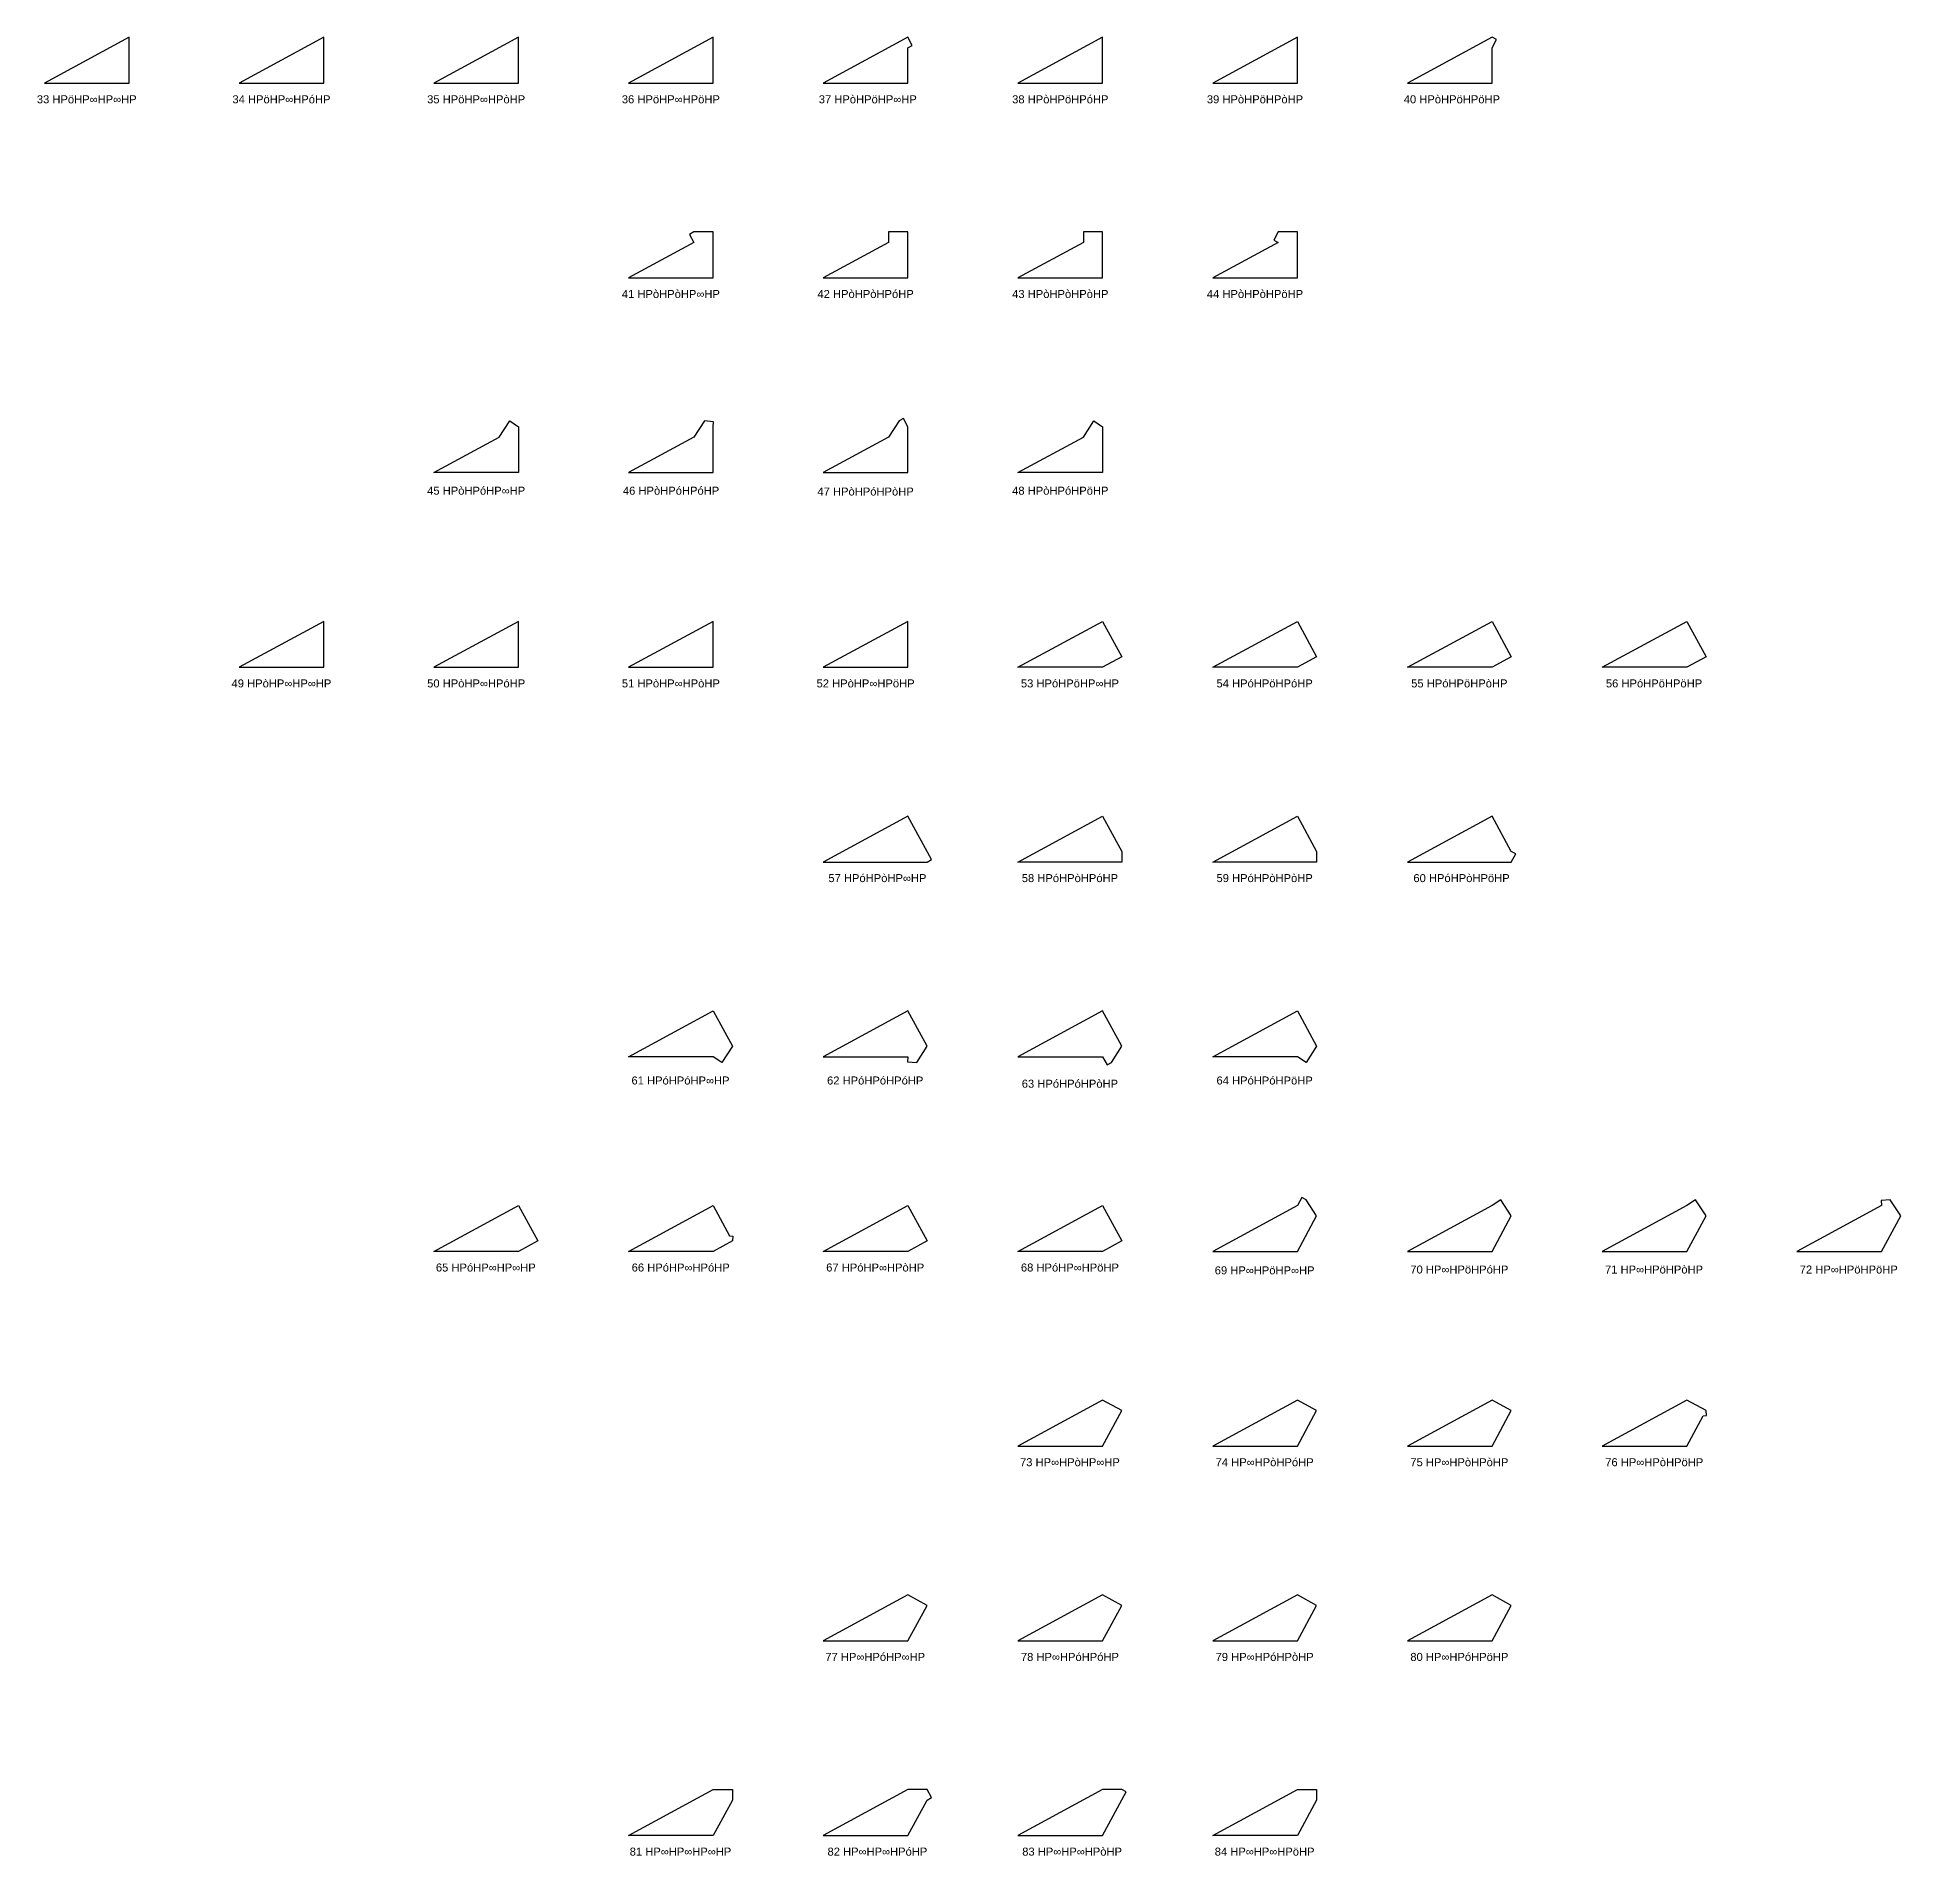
# Model space of a CAD drawing. Header units: millimetres. Extents: x 915202 to 1524453, y -2147646 to 62068.
# Drawn here: x 1269414 to 1524453, y -463024 to -214134 of the extents above; entities that cross this region are included whole.
import ezdxf
from ezdxf.enums import TextEntityAlignment as Align

# ---------------------------------------------------------------- set-up
doc = ezdxf.new("R2010")
doc.units = ezdxf.units.MM
doc.styles.add('Arial', font='arial_0.ttf')

msp = doc.modelspace()

# ---------------------------------------------------------------- linework, layer by layer
for points in [[(1270392, -220422), (1281979, -220422), (1281979, -214134)], [(1297040, -220422), (1308628, -220422), (1308628, -214134)], [(1323689, -220422), (1335276, -220422), (1335276, -214134)], [(1350338, -220422), (1361925, -220422), (1361925, -214134)], [(1389173, -215239), (1388574, -214134), (1376986, -220422), (1388574, -220422), (1388574, -215565)], [(1415222, -214134), (1403635, -220422), (1415222, -220422)], [(1441871, -214134), (1430284, -220422), (1441871, -220422)], [(1468520, -214134), (1456932, -220422), (1468520, -220422), (1468520, -215565), (1469119, -214459)], [(1358689, -241108), (1359289, -242213), (1350338, -247071), (1361925, -247071), (1361925, -240783), (1359289, -240783)], [(1385937, -242213), (1376986, -247071), (1388574, -247071), (1388574, -240783), (1385937, -240783)], [(1412586, -242213), (1403635, -247071), (1415222, -247071), (1415222, -240783), (1412586, -240783)], [(1439235, -242213), (1430284, -247071), (1441871, -247071), (1441871, -240783), (1439235, -240783), (1438635, -241888)], [(1335276, -267431), (1335276, -273720), (1323689, -273720), (1332640, -268862), (1334077, -266652)], [(1360725, -266652), (1359289, -268862), (1350338, -273720), (1361925, -273720), (1361925, -267431), (1361979, -266751)], [(1387374, -266652), (1385937, -268862), (1376986, -273720), (1388574, -273720), (1388574, -267431), (1387974, -266326)], [(1415222, -267431), (1415222, -273720), (1403635, -273720), (1412586, -268862), (1414023, -266652)], [(1308628, -294080), (1297040, -300368), (1308628, -300368)], [(1335276, -294080), (1323689, -300368), (1335276, -300368)], [(1361925, -294080), (1350338, -300368), (1361925, -300368)], [(1388574, -294080), (1376986, -300368), (1388574, -300368)], [(1415222, -300368), (1403635, -300368), (1415222, -294080), (1417858, -298938)], [(1441871, -300368), (1430284, -300368), (1441871, -294080), (1444507, -298938)], [(1468520, -300368), (1456932, -300368), (1468520, -294080), (1471156, -298938)], [(1495168, -300368), (1483581, -300368), (1495168, -294080), (1497804, -298938)], [(1391810, -326692), (1388574, -320729), (1376986, -327017), (1391210, -327017)], [(1417858, -325586), (1417858, -327017), (1403635, -327017), (1415222, -320729)], [(1444507, -325586), (1444507, -327017), (1430284, -327017), (1441871, -320729)], [(1471156, -325586), (1468520, -320729), (1456932, -327017), (1471156, -327017), (1471756, -325912)], [(1361925, -353666), (1350338, -353666), (1361925, -347377), (1364561, -352235), (1363124, -354445)], [(1391210, -352235), (1388574, -347377), (1376986, -353666), (1388574, -353666), (1388520, -354346), (1389773, -354445)], [(1417858, -352235), (1415222, -347377), (1403635, -353666), (1415222, -353666), (1415822, -354771), (1416422, -354445)], [(1441871, -353666), (1430284, -353666), (1441871, -347377), (1444507, -352235), (1443070, -354445)], [(1335276, -380314), (1323689, -380314), (1335276, -374026), (1337912, -378884)], [(1364615, -378203), (1364561, -378884), (1361925, -380314), (1350338, -380314), (1361925, -374026), (1364173, -378168)], [(1388574, -380314), (1376986, -380314), (1388574, -374026), (1391210, -378884)], [(1415222, -380314), (1403635, -380314), (1415222, -374026), (1417858, -378884)], [(1442471, -372921), (1441871, -374026), (1430284, -380314), (1441871, -380314), (1444507, -375457), (1443070, -373246)], [(1468520, -374026), (1456932, -380314), (1468520, -380314), (1471156, -375457), (1469719, -373246)], [(1495168, -374026), (1483581, -380314), (1495168, -380314), (1497804, -375457), (1496368, -373246)], [(1521817, -374026), (1510230, -380314), (1521817, -380314), (1524453, -375457), (1523016, -373246), (1521763, -373346)], [(1415222, -406963), (1417858, -402105), (1415222, -400675), (1403635, -406963)], [(1444507, -402105), (1441871, -400675), (1430284, -406963), (1441871, -406963)], [(1471156, -402105), (1468520, -400675), (1456932, -406963), (1468520, -406963)], [(1497804, -402105), (1495168, -400675), (1483581, -406963), (1495168, -406963), (1497416, -402821), (1497858, -402786)], [(1388574, -427323), (1376986, -433612), (1388574, -433612), (1391210, -428754)], [(1415222, -427323), (1403635, -433612), (1415222, -433612), (1417858, -428754)], [(1441871, -427323), (1430284, -433612), (1441871, -433612), (1444507, -428754)], [(1471156, -428754), (1468520, -427323), (1456932, -433612), (1468520, -433612)], [(1364561, -455403), (1361925, -460260), (1350338, -460260), (1361925, -453972), (1364561, -453972)], [(1391210, -453972), (1388574, -453972), (1376986, -460260), (1388574, -460260), (1391210, -455403), (1391810, -455077)], [(1417858, -453972), (1415222, -453972), (1403635, -460260), (1415222, -460260), (1418458, -454297)], [(1444507, -455403), (1441871, -460260), (1430284, -460260), (1441871, -453972), (1444507, -453972)]]:
    msp.add_lwpolyline(points, close=True)

# ---------------------------------------------------------------- texts
at = {"style": 'Arial'}
for s, p in [('33 HPöHP∞HP∞HP', (1276185, -222623)), ('34 HPöHP∞HPóHP', (1302834, -222623)), ('35 HPöHP∞HPòHP', (1329483, -222623)), ('36 HPöHP∞HPöHP', (1356131, -222623)), ('37 HPòHPöHP∞HP', (1383080, -222623)), ('38 HPòHPöHPóHP', (1409429, -222623)), ('39 HPòHPöHPòHP', (1436077, -222623)), ('40 HPòHPöHPöHP', (1463026, -222623)), ('41 HPòHPòHP∞HP', (1356131, -249272)), ('42 HPòHPòHPóHP', (1382780, -249272)), ('43 HPòHPòHPòHP', (1409429, -249272)), ('44 HPòHPòHPöHP', (1436077, -249272)), ('45 HPòHPóHP∞HP', (1329483, -276193)), ('46 HPòHPóHPóHP', (1356158, -276193)), ('47 HPòHPóHPòHP', (1382780, -276307)), ('48 HPòHPóHPöHP', (1409429, -276193)), ('49 HPòHP∞HP∞HP', (1302834, -302569)), ('50 HPòHP∞HPóHP', (1329483, -302569)), ('51 HPòHP∞HPòHP', (1356131, -302569)), ('52 HPòHP∞HPöHP', (1382780, -302569)), ('53 HPóHPöHP∞HP', (1410747, -302569)), ('54 HPóHPöHPóHP', (1437395, -302569)), ('55 HPóHPöHPòHP', (1464044, -302569)), ('56 HPóHPöHPöHP', (1490693, -302569)), ('57 HPóHPòHP∞HP', (1384398, -329218)), ('58 HPóHPòHPóHP', (1410747, -329218)), ('59 HPóHPòHPòHP', (1437395, -329218)), ('60 HPóHPòHPöHP', (1464344, -329218)), ('61 HPóHPóHP∞HP', (1357449, -356919)), ('62 HPóHPóHPóHP', (1384098, -356919)), ('63 HPóHPóHPòHP', (1410747, -357359)), ('64 HPóHPóHPöHP', (1437395, -356919)), ('65 HPóHP∞HP∞HP', (1330801, -382515)), ('66 HPóHP∞HPóHP', (1357476, -382515)), ('67 HPóHP∞HPòHP', (1384098, -382515)), ('68 HPóHP∞HPöHP', (1410747, -382515)), ('69 HP∞HPöHP∞HP', (1437395, -382902)), ('70 HP∞HPöHPóHP', (1464044, -382788)), ('71 HP∞HPöHPòHP', (1490693, -382788)), ('72 HP∞HPöHPöHP', (1517341, -382788)), ('73 HP∞HPòHP∞HP', (1410747, -409164)), ('74 HP∞HPòHPóHP', (1437395, -409164)), ('75 HP∞HPòHPòHP', (1464044, -409164)), ('76 HP∞HPòHPöHP', (1490720, -409164)), ('77 HP∞HPóHP∞HP', (1384098, -435813)), ('78 HP∞HPóHPóHP', (1410747, -435813)), ('79 HP∞HPóHPòHP', (1437395, -435813)), ('80 HP∞HPóHPöHP', (1464044, -435813)), ('81 HP∞HP∞HP∞HP', (1357449, -462461)), ('82 HP∞HP∞HPóHP', (1384398, -462461)), ('83 HP∞HP∞HPòHP', (1411047, -462461)), ('84 HP∞HP∞HPöHP', (1437395, -462461))]:
    msp.add_text(s, height=1095.21, dxfattribs=at).set_placement(p, align=Align.MIDDLE_CENTER)

doc.saveas('drawing.dxf')
